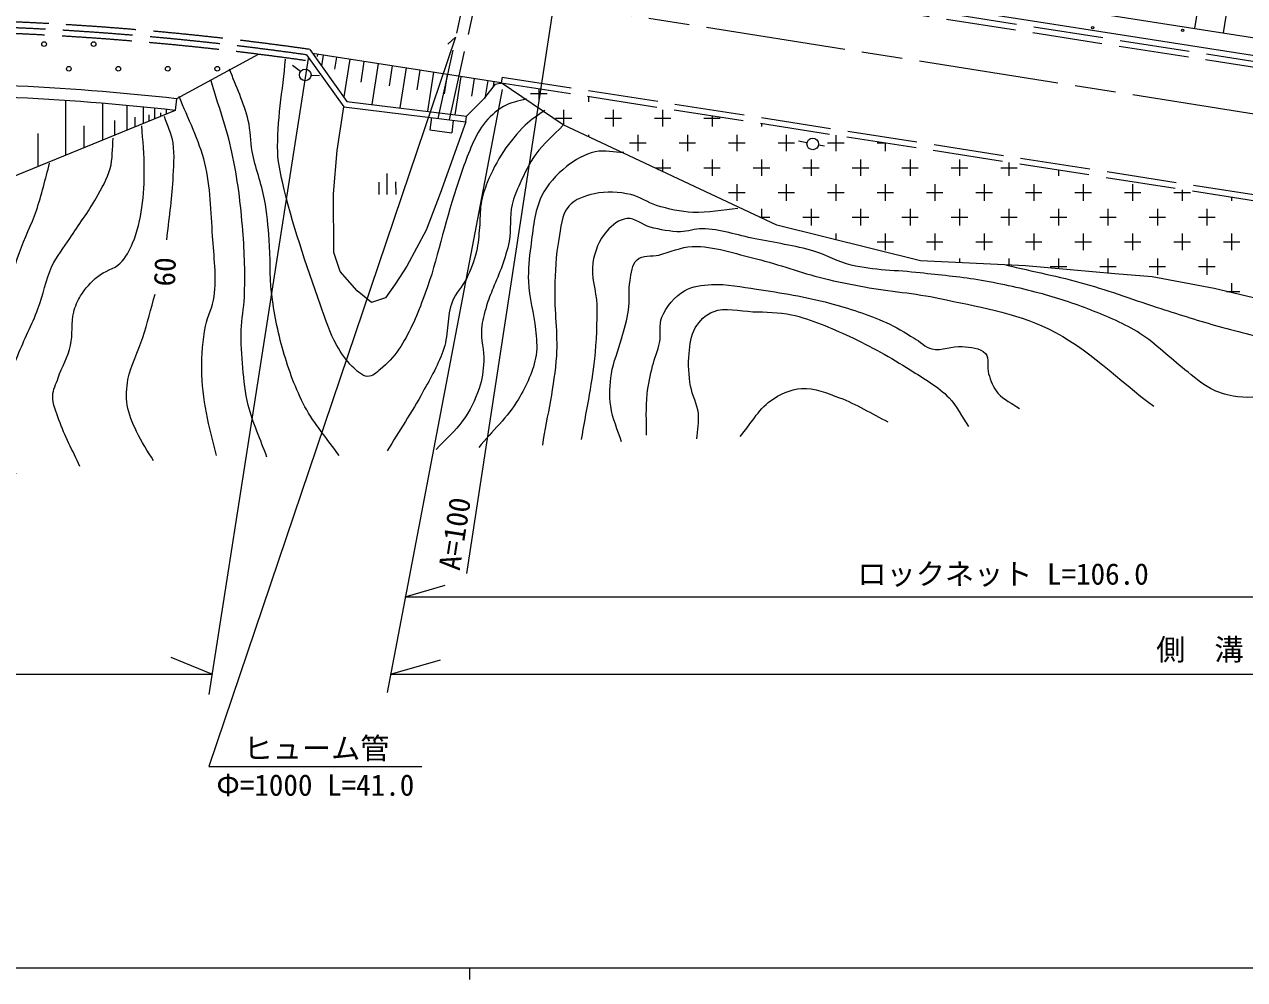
# Model space of a CAD drawing. Units: millimetres, scale not verified. Extents: x 40000 to 680000, y 20000 to 380000.
# Drawn here: x 129834 to 234458, y 204000 to 285944 of the extents above; entities that cross this region are included whole.
import ezdxf
from ezdxf.enums import TextEntityAlignment as Align

# ---------------------------------------------------------------- set-up
doc = ezdxf.new("R2010")
doc.units = ezdxf.units.MM
doc.header["$LTSCALE"] = 1000
doc.linetypes.add('CHAIN', pattern=[18.5, 12, -1.5, 3.5, -1.5])
doc.linetypes.add('DASHED', pattern=[7.5, 6, -1.5])
for name, color, linetype, lineweight in [('M-BGD', 7, 'Continuous', 13), ('M-BGD-EXST', 7, 'Continuous', 13), ('M-BMK', 2, 'CHAIN', 13), ('M-STR-HTXT', 7, 'Continuous', 13)]:
    doc.layers.add(name, color=color, linetype=linetype, lineweight=lineweight)
doc.styles.add('ＭＳ ゴシック', font='')
doc.styles.get('ＭＳ ゴシック').set_extended_font_data('MS Gothic')

msp = doc.modelspace()

# ---------------------------------------------------------------- linework, layer by layer
at = {"layer": 'M-BGD', "linetype": 'DASHED'}
for p, q in [((165300, 277872), (174139, 318248)), ((166297, 277749), (175326, 318991)), ((179250, 291039), (237289, 281956)), ((179327, 291533), (237366, 282450)), ((170719, 280936), (275784, 264501)), ((170796, 281430), (275861, 264995))]:
    msp.add_line(p, q, dxfattribs=at)
at = {"layer": 'M-BGD'}
for p, q in [((181930, 293150), (237675, 284426)), ((179405, 292027), (237443, 282944)), ((230722, 289131), (230150, 285604)), ((233191, 288731), (232621, 285217)), ((154300, 283797), (157490, 279343)), ((149869, 283357), (142883, 279564)), ((154018, 283332), (157211, 278874)), ((170719, 280936), (154544, 283457)), ((154962, 283391), (154929, 283178)), ((155456, 283314), (155311, 282385)), ((156590, 283138), (156427, 282096)), ((157723, 282961), (157219, 279722)), ((158949, 282770), (158673, 281001)), ((160174, 282579), (159628, 279078)), ((153505, 281904), (152812, 282409)), ((154409, 281590), (155140, 281560)), ((161373, 282393), (161103, 280661)), ((162572, 282206), (162038, 278780)), ((163745, 282023), (163481, 280328)), ((164919, 281840), (164396, 278488)), ((166092, 281657), (165833, 280000)), ((167265, 281475), (166754, 278196)), ((168412, 281296), (168175, 279774)), ((169299, 279639), (170239, 280828)), ((169560, 281117), (169322, 279587)), ((170095, 281034), (170031, 280622)), ((170239, 280828), (170719, 280936)), ((170631, 280950), (170613, 280834)), ((170796, 281430), (170719, 280936)), ((176019, 277335), (170719, 280936)), ((173949, 280429), (173949, 279308)), ((133395, 274725), (133395, 279409)), ((142883, 279564), (142773, 278570)), ((167753, 278072), (169299, 279639)), ((173242, 280015), (174656, 280015)), ((178191, 279762), (178191, 279308)), ((142773, 278570), (128643, 272777)), ((136549, 276018), (136549, 279171)), ((138642, 276877), (138642, 278988)), ((140031, 277446), (140031, 278856)), ((141031, 277856), (141031, 278756)), ((141531, 278061), (141531, 278359)), ((142031, 278266), (142031, 278622)), ((156656, 275139), (157211, 278874)), ((157211, 278874), (167691, 277576)), ((157490, 279343), (167753, 278072)), ((176070, 278601), (176070, 277312)), ((180313, 278601), (180313, 277186)), ((184555, 278601), (184555, 277186)), ((137596, 276447), (137596, 277691)), ((139337, 277161), (139337, 277987)), ((140531, 277651), (140531, 278190)), ((164729, 277943), (164598, 276885)), ((167691, 277576), (165473, 271446)), ((166601, 277711), (166470, 276653)), ((167691, 277576), (167753, 278072)), ((175363, 277893), (176777, 277893)), ((194351, 268718), (176019, 277335)), ((179606, 277893), (181020, 277893)), ((183848, 277893), (185262, 277893)), ((188091, 277893), (189505, 277893)), ((188798, 278096), (188798, 277186)), ((193041, 277430), (193041, 277186)), ((131019, 273751), (131019, 276575)), ((134972, 275372), (134972, 277246)), ((164598, 276885), (166470, 276653)), ((178191, 276479), (178191, 276337)), ((182434, 276479), (182434, 275065)), ((186677, 276479), (186677, 275065)), ((190919, 276479), (190919, 275065)), ((195162, 276479), (195162, 275065)), ((199405, 276430), (199405, 275065)), ((181727, 275772), (183141, 275772)), ((185970, 275772), (187384, 275772)), ((190212, 275772), (191626, 275772)), ((194455, 275772), (195869, 275772)), ((196934, 275778), (196203, 275913)), ((197919, 275607), (198432, 275522)), ((198698, 275772), (200112, 275772)), ((202940, 275772), (203590, 275772)), ((203647, 275763), (203647, 275065)), ((156324, 271413), (156656, 275139)), ((184555, 274358), (184555, 273364)), ((188798, 274358), (188798, 272944)), ((193041, 274358), (193041, 272944)), ((197283, 274358), (197283, 272944)), ((201526, 274358), (201526, 272944)), ((205769, 274358), (205769, 272944)), ((210011, 274358), (210011, 272944)), ((160952, 271347), (160938, 273147)), ((183951, 273651), (185262, 273651)), ((188091, 273651), (189505, 273651)), ((192334, 273651), (193748, 273651)), ((196576, 273651), (197990, 273651)), ((200819, 273651), (202233, 273651)), ((205061, 273651), (206476, 273651)), ((209304, 273651), (210718, 273651)), ((213547, 273651), (214961, 273651)), ((214254, 274097), (214254, 272944)), ((218496, 273430), (218496, 272944)), ((160223, 272421), (160232, 271341)), ((161663, 272433), (161672, 271353)), ((190919, 272237), (190919, 270822)), ((195162, 272237), (195162, 270822)), ((199405, 272237), (199405, 270822)), ((203647, 272237), (203647, 270822)), ((207890, 272237), (207890, 270822)), ((212133, 272237), (212133, 270822)), ((216375, 272237), (216375, 270822)), ((220618, 272237), (220618, 270822)), ((224860, 272237), (224860, 270822)), ((156357, 266389), (156324, 271413)), ((165473, 271446), (164275, 268286)), ((190212, 271530), (191626, 271530)), ((194455, 271530), (195869, 271530)), ((198698, 271530), (200112, 271530)), ((202940, 271530), (204354, 271530)), ((207183, 271530), (208597, 271530)), ((211425, 271530), (212840, 271530)), ((215668, 271530), (217082, 271530)), ((219911, 271530), (221325, 271530)), ((224153, 271530), (225568, 271530)), ((228396, 271530), (229810, 271530)), ((229103, 271764), (229103, 270822)), ((233346, 271097), (233346, 270822)), ((193041, 270115), (193041, 269340)), ((197283, 270115), (197283, 268701)), ((201526, 270115), (201526, 268701)), ((205769, 270115), (205769, 268701)), ((210011, 270115), (210011, 268701)), ((214254, 270115), (214254, 268701)), ((218496, 270115), (218496, 268701)), ((222739, 270115), (222739, 268701)), ((226982, 270115), (226982, 268701)), ((231224, 270115), (231224, 268701)), ((192896, 269408), (193748, 269408)), ((196576, 269408), (197990, 269408)), ((200819, 269408), (202233, 269408)), ((205061, 269408), (206476, 269408)), ((209304, 269408), (210718, 269408)), ((213547, 269408), (214961, 269408)), ((217789, 269408), (219204, 269408)), ((222032, 269408), (223446, 269408)), ((226275, 269408), (227689, 269408)), ((230517, 269408), (231932, 269408)), ((164275, 268286), (162612, 265192)), ((206660, 265657), (194351, 268718)), ((199405, 267994), (199405, 267462)), ((203647, 267994), (203647, 266580)), ((207890, 267994), (207890, 266580)), ((212133, 267994), (212133, 266580)), ((216375, 267994), (216375, 266580)), ((220618, 267994), (220618, 266580)), ((224860, 267994), (224860, 266580)), ((229103, 267994), (229103, 266580)), ((233346, 267994), (233346, 266580)), ((202940, 267287), (204354, 267287)), ((207183, 267287), (208597, 267287)), ((211425, 267287), (212840, 267287)), ((215668, 267287), (217082, 267287)), ((219911, 267287), (221325, 267287)), ((224153, 267287), (225568, 267287)), ((228396, 267287), (229810, 267287)), ((232639, 267287), (234053, 267287)), ((156922, 264759), (156357, 266389)), ((210011, 265873), (210011, 265491)), ((214254, 265873), (214254, 265276)), ((218496, 265873), (218496, 264966)), ((222739, 265873), (222739, 264616)), ((226982, 265873), (226982, 264458)), ((231224, 265873), (231224, 264458)), ((158353, 263096), (156922, 264759)), ((162612, 265192), (161613, 263661)), ((215676, 265225), (206660, 265657)), ((223328, 264559), (215676, 265225)), ((217789, 265166), (219204, 265166)), ((222032, 265166), (223446, 265166)), ((226275, 265166), (227689, 265166)), ((230517, 265166), (231932, 265166)), ((161613, 263661), (160782, 262497)), ((226522, 264293), (223328, 264559)), ((231845, 263295), (226522, 264293)), ((233346, 263751), (233346, 262936)), ((159584, 262098), (158353, 263096)), ((239764, 261399), (231845, 263295)), ((232894, 263044), (234053, 263044)), ((160782, 262497), (159584, 262098))]:
    msp.add_line(p, q, dxfattribs=at)
for centre, radius in [((131522, 284257), 200), ((135765, 284257), 200), ((133644, 282136), 200), ((137886, 282136), 200), ((142129, 282136), 200), ((146372, 282136), 200), ((153909, 281610), 500), ((197426, 275688), 500)]:
    msp.add_circle(centre, radius, dxfattribs=at)
at = {"layer": 'M-BGD', "linetype": 'DASHED'}
for radius, start in [(258142, 81.86284), (257642, 81.9103), (257142, 81.9103)]:
    msp.add_arc((117761, 28254), radius, start, 90.94875, dxfattribs=at)
at = {"layer": 'M-BGD'}
for radius in [226672, 225672]:
    msp.add_arc((117993, 54263), radius, 83.69581, 91.07533, dxfattribs=at)
for points, knots in [([(172850, 279564), (172207, 279342), (171508, 279242), (170921, 278899), (170256, 278511), (169668, 277973), (169191, 277368), (168723, 276776), (168430, 276062), (168126, 275372), (167537, 274037), (167115, 272634), (166662, 271247), (165700, 268298), (165124, 265222), (164001, 262330), (163429, 260860), (162826, 259375), (161938, 258072), (161496, 257423), (160957, 256829), (160341, 256342), (160021, 256089), (159683, 255730), (159276, 255743), (158747, 255760), (158331, 256246), (157945, 256608), (157403, 257119), (156979, 257754), (156615, 258405), (156007, 259490), (155634, 260693), (155217, 261865), (153982, 265342), (152790, 268849), (151957, 272444), (151764, 273276), (151589, 274120), (151558, 274973), (151460, 277642), (152001, 280296), (152223, 282958)], [0, 0, 0, 0, 1, 1, 1, 2, 2, 2, 3, 3, 3, 4, 4, 4, 5, 5, 5, 6, 6, 6, 7, 7, 7, 8, 8, 8, 9, 9, 9, 10, 10, 10, 11, 11, 11, 12, 12, 12, 13, 13, 13, 14, 14, 14, 14]), ([(156814, 248956), (155838, 250353), (154689, 251644), (153887, 253148), (153080, 254660), (152504, 256294), (152024, 257939), (151548, 259567), (151230, 261245), (151025, 262929), (150844, 264428), (150946, 265949), (150826, 267454), (150734, 268611), (150639, 269773), (150427, 270914), (150167, 272310), (149628, 273644), (149362, 275039), (149194, 275918), (149239, 276832), (149029, 277701), (148664, 279215), (147965, 280629), (147432, 282093)], [0, 0, 0, 0, 1, 1, 1, 2, 2, 2, 3, 3, 3, 4, 4, 4, 5, 5, 5, 6, 6, 6, 7, 7, 7, 8, 8, 8, 8]), ([(150626, 248823), (150094, 250309), (149411, 251750), (149029, 253281), (148769, 254325), (148663, 255404), (148563, 256475), (148463, 257558), (148401, 258648), (148430, 259735), (148456, 260671), (148663, 261595), (148697, 262530), (148765, 264437), (148717, 266351), (148563, 268252), (148382, 270507), (148107, 272762), (147632, 274973), (147185, 277052), (146434, 279054), (145835, 281094)], [0, 0, 0, 0, 1, 1, 1, 2, 2, 2, 3, 3, 3, 4, 4, 4, 5, 5, 5, 6, 6, 6, 7, 7, 7, 7]), ([(146301, 248956), (146013, 250176), (145648, 251380), (145436, 252616), (145226, 253847), (145048, 255093), (145037, 256342), (145026, 257589), (145140, 258842), (145370, 260068), (145531, 260931), (145989, 261726), (146102, 262597), (146323, 264313), (146082, 266060), (145968, 267787), (145831, 269879), (145794, 272003), (145303, 274041), (144825, 276028), (143839, 277856), (143107, 279764)], [0, 0, 0, 0, 1, 1, 1, 2, 2, 2, 3, 3, 3, 4, 4, 4, 5, 5, 5, 6, 6, 6, 7, 7, 7, 7]), ([(174447, 278566), (173893, 278145), (173286, 277784), (172784, 277302), (172080, 276625), (171461, 275853), (170921, 275039), (170366, 274205), (169900, 273306), (169523, 272378), (169288, 271799), (169100, 271196), (168991, 270581), (168870, 269903), (168924, 269204), (168858, 268519), (168791, 267829), (168758, 267129), (168592, 266456), (168393, 265652), (168091, 264871), (167727, 264127), (167394, 263447), (166801, 262904), (166529, 262197), (166036, 260914), (166221, 259446), (165797, 258138), (165371, 256827), (164658, 255625), (164001, 254412), (163061, 252680), (161960, 251041), (160940, 249355)], [0, 0, 0, 0, 1, 1, 1, 2, 2, 2, 3, 3, 3, 4, 4, 4, 5, 5, 5, 6, 6, 6, 7, 7, 7, 8, 8, 8, 9, 9, 9, 10, 10, 10, 11, 11, 11, 11]), ([(142043, 267454), (142220, 269162), (142486, 270863), (142575, 272577), (142630, 273641), (142741, 274720), (142575, 275771), (142451, 276554), (142087, 277280), (141843, 278034)], [0, 0, 0, 0, 1, 1, 1, 2, 2, 2, 3, 3, 3, 3]), ([(176011, 277268), (175235, 276448), (174344, 275722), (173682, 274807), (173121, 274031), (172713, 273151), (172318, 272278), (172055, 271696), (171791, 271105), (171653, 270481), (171422, 269450), (171577, 268361), (171386, 267321), (171255, 266606), (171024, 265912), (170788, 265225), (170566, 264580), (170268, 263964), (170022, 263329), (169826, 262821), (169610, 262320), (169457, 261798), (169268, 261155), (169073, 260503), (169024, 259835), (168956, 258904), (169270, 257973), (169224, 257041), (169185, 256254), (169072, 255460), (168825, 254712), (168501, 253732), (168018, 252796), (167427, 251950), (166785, 251030), (165897, 250309), (165132, 249488)], [0, 0, 0, 0, 1, 1, 1, 2, 2, 2, 3, 3, 3, 4, 4, 4, 5, 5, 5, 6, 6, 6, 7, 7, 7, 8, 8, 8, 9, 9, 9, 10, 10, 10, 11, 11, 11, 12, 12, 12, 12]), ([(134590, 248025), (133991, 249355), (133277, 250640), (132794, 252017), (132558, 252687), (132246, 253370), (132261, 254080), (132273, 254613), (132555, 255105), (132727, 255610), (133050, 256553), (133566, 257434), (133792, 258405), (134009, 259338), (133822, 260337), (134058, 261266), (134183, 261757), (134386, 262235), (134657, 262663), (135051, 263288), (135551, 263857), (136121, 264327), (136696, 264801), (137517, 264936), (138050, 265458), (138534, 265931), (138849, 266565), (139115, 267188), (139529, 268158), (139747, 269207), (139913, 270249), (140085, 271324), (140109, 272420), (140113, 273509), (140118, 274753), (139980, 275993), (139913, 277235)], [0, 0, 0, 0, 1, 1, 1, 2, 2, 2, 3, 3, 3, 4, 4, 4, 5, 5, 5, 6, 6, 6, 7, 7, 7, 8, 8, 8, 9, 9, 9, 10, 10, 10, 11, 11, 11, 12, 12, 12, 12]), ([(129134, 247359), (128824, 247914), (128435, 248431), (128203, 249023), (127961, 249639), (127775, 250292), (127737, 250952), (127674, 252045), (127892, 253145), (128136, 254213), (128397, 255355), (128845, 256447), (129267, 257540), (129789, 258893), (130483, 260176), (130997, 261532), (131452, 262732), (131645, 264032), (132195, 265192), (132601, 266048), (133211, 266791), (133725, 267587), (134473, 268744), (135314, 269845), (135988, 271047), (136443, 271861), (136934, 272677), (137185, 273576), (137419, 274413), (137363, 275306), (137451, 276171)], [0, 0, 0, 0, 1, 1, 1, 2, 2, 2, 3, 3, 3, 4, 4, 4, 5, 5, 5, 6, 6, 6, 7, 7, 7, 8, 8, 8, 9, 9, 9, 10, 10, 10, 10]), ([(181234, 274940), (180413, 274962), (179573, 275188), (178772, 275006), (177873, 274801), (177032, 274317), (176310, 273742), (175448, 273055), (174666, 272203), (174181, 271213), (173532, 269889), (173454, 268349), (173249, 266888), (173111, 265898), (173011, 264894), (173050, 263894), (173104, 262506), (173528, 261153), (173649, 259769), (173712, 259039), (173844, 258294), (173715, 257573), (173476, 256231), (172881, 254952), (172185, 253780), (171276, 252249), (169923, 251030), (168791, 249655)], [0, 0, 0, 0, 1, 1, 1, 2, 2, 2, 3, 3, 3, 4, 4, 4, 5, 5, 5, 6, 6, 6, 7, 7, 7, 8, 8, 8, 9, 9, 9, 9]), ([(125541, 247692), (125319, 248601), (124999, 249492), (124876, 250420), (124761, 251278), (124697, 252157), (124809, 253015), (124911, 253794), (125178, 254549), (125474, 255277), (125796, 256068), (126345, 256751), (126672, 257540), (127854, 260391), (128362, 263482), (129400, 266389), (129835, 267607), (130446, 268759), (130864, 269982), (131318, 271311), (131618, 272688), (131995, 274041)], [0, 0, 0, 0, 1, 1, 1, 2, 2, 2, 3, 3, 3, 4, 4, 4, 5, 5, 5, 6, 6, 6, 7, 7, 7, 7]), ([(191015, 270149), (189729, 270038), (188446, 269749), (187156, 269816), (186096, 269871), (185044, 270106), (184029, 270415), (183268, 270646), (182610, 271180), (181833, 271346), (180813, 271565), (179724, 271636), (178706, 271413), (177911, 271239), (177038, 270967), (176510, 270348), (175863, 269590), (175830, 268466), (175645, 267487), (175385, 266110), (175352, 264696), (175312, 263295), (175258, 261366), (175573, 259432), (175445, 257506), (175275, 254930), (174647, 252405), (174248, 249854)], [0, 0, 0, 0, 1, 1, 1, 2, 2, 2, 3, 3, 3, 4, 4, 4, 5, 5, 5, 6, 6, 6, 7, 7, 7, 8, 8, 8, 9, 9, 9, 9]), ([(252897, 253780), (252875, 254224), (253087, 254748), (252830, 255111), (252525, 255541), (251884, 255608), (251366, 255710), (250561, 255868), (249722, 255784), (248904, 255710), (247557, 255587), (246250, 255178), (244912, 254978), (242240, 254579), (239558, 254202), (236861, 254046), (235731, 253981), (234583, 253859), (233467, 254046), (232796, 254159), (232141, 254397), (231538, 254712), (230735, 255130), (230060, 255757), (229342, 256309), (228029, 257317), (226883, 258553), (225483, 259436), (224174, 260262), (222727, 260857), (221291, 261432), (219839, 262014), (218342, 262487), (216833, 262896), (215103, 263365), (213343, 263730), (211576, 264027), (209945, 264301), (208294, 264434), (206652, 264626), (204679, 264857), (202662, 264828), (200730, 265291), (199624, 265557), (198628, 266171), (197536, 266489), (195882, 266970), (194168, 267215), (192479, 267554), (190974, 267856), (189490, 268383), (187955, 268419), (187327, 268433), (186719, 268149), (186091, 268153), (185216, 268157), (184344, 268334), (183496, 268552), (182810, 268729), (182205, 269355), (181500, 269284), (180827, 269216), (180215, 268730), (179770, 268219), (179118, 267470), (178731, 266471), (178573, 265491), (178380, 264304), (178876, 263100), (178905, 261898), (178944, 260344), (178865, 258786), (178706, 257240), (178467, 254915), (177952, 252627), (177575, 250320)], [0, 0, 0, 0, 1, 1, 1, 2, 2, 2, 3, 3, 3, 4, 4, 4, 5, 5, 5, 6, 6, 6, 7, 7, 7, 8, 8, 8, 9, 9, 9, 10, 10, 10, 11, 11, 11, 12, 12, 12, 13, 13, 13, 14, 14, 14, 15, 15, 15, 16, 16, 16, 17, 17, 17, 18, 18, 18, 19, 19, 19, 20, 20, 20, 21, 21, 21, 22, 22, 22, 23, 23, 23, 24, 24, 24, 25, 25, 25, 25]), ([(181035, 250121), (180724, 251141), (180247, 252125), (180103, 253181), (179977, 254105), (180028, 255055), (180170, 255976), (180327, 257003), (180768, 257966), (181035, 258970), (181252, 259786), (181511, 260597), (181633, 261432), (181756, 262267), (181609, 263131), (181766, 263961), (181884, 264581), (181895, 265336), (182365, 265757), (182839, 266181), (183610, 266011), (184228, 266156), (185187, 266382), (186106, 266859), (187090, 266888), (188964, 266945), (190790, 266263), (192612, 265824), (194543, 265358), (196407, 264640), (198335, 264160), (199500, 263870), (200680, 263642), (201861, 263428), (204003, 263041), (206188, 262889), (208316, 262430), (211466, 261750), (214733, 261246), (217631, 259835), (220998, 258197), (223664, 255399), (226680, 253181)], [0, 0, 0, 0, 1, 1, 1, 2, 2, 2, 3, 3, 3, 4, 4, 4, 5, 5, 5, 6, 6, 6, 7, 7, 7, 8, 8, 8, 9, 9, 9, 10, 10, 10, 11, 11, 11, 12, 12, 12, 13, 13, 13, 14, 14, 14, 14]), ([(214038, 265291), (216278, 264759), (218542, 264319), (220758, 263694), (222959, 263075), (225099, 262255), (227279, 261565), (228938, 261040), (230591, 260491), (232270, 260035), (234029, 259557), (235798, 259096), (237593, 258771), (239330, 258455), (241087, 258229), (242849, 258105), (244398, 257996), (245954, 258062), (247507, 258039), (248927, 258017), (250372, 258245), (251766, 257972), (252606, 257808), (253520, 257609), (254161, 257041), (254688, 256573), (254826, 255799), (255159, 255177)], [0, 0, 0, 0, 1, 1, 1, 2, 2, 2, 3, 3, 3, 4, 4, 4, 5, 5, 5, 6, 6, 6, 7, 7, 7, 8, 8, 8, 9, 9, 9, 9]), ([(183164, 250719), (183186, 251895), (183107, 253077), (183230, 254246), (183316, 255055), (183501, 255852), (183696, 256641), (183862, 257316), (184163, 257955), (184295, 258638), (184435, 259359), (184209, 260156), (184495, 260833), (184879, 261747), (185576, 262582), (186424, 263096), (187105, 263508), (187958, 263580), (188753, 263628), (190044, 263707), (191333, 263417), (192612, 263229), (194712, 262920), (196815, 262576), (198867, 262031), (200521, 261592), (202161, 261063), (203724, 260368), (204559, 259996), (205330, 259496), (206120, 259037), (206636, 258736), (207069, 258244), (207650, 258105), (208494, 257903), (209383, 258398), (210245, 258305), (210936, 258230), (211785, 258230), (212241, 257706), (212624, 257266), (212335, 256533), (212507, 255976), (212689, 255388), (212910, 254783), (213306, 254312), (213797, 253728), (214548, 253425), (215169, 252982)], [0, 0, 0, 0, 1, 1, 1, 2, 2, 2, 3, 3, 3, 4, 4, 4, 5, 5, 5, 6, 6, 6, 7, 7, 7, 8, 8, 8, 9, 9, 9, 10, 10, 10, 11, 11, 11, 12, 12, 12, 13, 13, 13, 14, 14, 14, 15, 15, 15, 16, 16, 16, 16]), ([(140911, 248490), (140424, 249333), (139855, 250134), (139448, 251019), (139113, 251745), (138772, 252491), (138649, 253281), (138536, 254005), (138582, 254757), (138716, 255477), (138948, 256725), (139595, 257860), (139980, 259070), (140372, 260301), (140690, 261554), (141045, 262796)], [0, 0, 0, 0, 1, 1, 1, 2, 2, 2, 3, 3, 3, 4, 4, 4, 5, 5, 5, 5]), ([(187489, 250387), (187533, 251119), (187702, 251854), (187622, 252582), (187534, 253385), (187087, 254115), (186957, 254911), (186805, 255832), (186735, 256778), (186823, 257706), (186895, 258456), (186972, 259254), (187356, 259902), (187708, 260496), (188242, 261049), (188886, 261299), (189941, 261708), (191149, 261344), (192280, 261299), (193391, 261255), (194521, 261274), (195607, 261033), (197340, 260648), (198983, 259911), (200597, 259170), (202392, 258345), (204117, 257365), (205787, 256309), (206942, 255578), (208162, 254894), (209114, 253913), (209804, 253203), (210223, 252272), (210777, 251451)], [0, 0, 0, 0, 1, 1, 1, 2, 2, 2, 3, 3, 3, 4, 4, 4, 5, 5, 5, 6, 6, 6, 7, 7, 7, 8, 8, 8, 9, 9, 9, 10, 10, 10, 11, 11, 11, 11]), ([(191215, 250586), (192080, 251607), (192725, 252866), (193810, 253647), (194585, 254205), (195518, 254645), (196472, 254712), (197588, 254790), (198682, 254299), (199732, 253913), (201175, 253383), (202482, 252538), (203857, 251851)], [0, 0, 0, 0, 1, 1, 1, 2, 2, 2, 3, 3, 3, 4, 4, 4, 4])]:
    msp.add_open_spline(points, degree=3, knots=knots, dxfattribs=at)
at = {"layer": 'M-BGD-EXST'}
for p, q in [((40000, 205000), (579000, 205000)), ((168000, 205000), (168000, 204000))]:
    msp.add_line(p, q, dxfattribs=at)
at = {"layer": 'M-BMK'}
msp.add_line((236717, 278017), (175235, 287732), dxfattribs=at)
at = {"layer": 'M-STR-HTXT'}
for p, q in [((175179, 287416), (167727, 238842)), ((166809, 284839), (145649, 222293)), ((166809, 284839), (166127, 284257)), ((154153, 283024), (145636, 228462)), ((170788, 280363), (160928, 228630)), ((162490, 236825), (165910, 237830)), ((162448, 236825), (265056, 236825)), ((145909, 230216), (142422, 231641)), ((161230, 230216), (165511, 231442)), ((89887, 230216), (145909, 230216)), ((161182, 230216), (289197, 230216)), ((145649, 222293), (163898, 222293))]:
    msp.add_line(p, q, dxfattribs=at)
for centre in [(221421, 285671), (229139, 285438)]:
    msp.add_circle(centre, 100, dxfattribs=at)

# ---------------------------------------------------------------- texts
at = {"layer": 'M-BGD', "style": 'ＭＳ ゴシック'}
msp.add_text('60', height=1833, rotation=88.083, dxfattribs=at).set_placement((141865, 264716), align=Align.MIDDLE_CENTER)
at = {"layer": 'M-STR-HTXT', "style": 'ＭＳ ゴシック'}
msp.add_text('A=100', height=1833, rotation=81.099, dxfattribs=at).set_placement((166731, 242258), align=Align.MIDDLE_CENTER)
for s, p in [('ロックネット L=106.0', (213751, 238797)), ('側\u3000溝\u3000L=84.0', (235616, 232312)), ('ヒューム管', (154880, 223844)), ('Φ=1000 L=41.0', (154780, 220689))]:
    msp.add_text(s, height=1833, dxfattribs=at).set_placement(p, align=Align.MIDDLE_CENTER)

doc.saveas('drawing.dxf')
